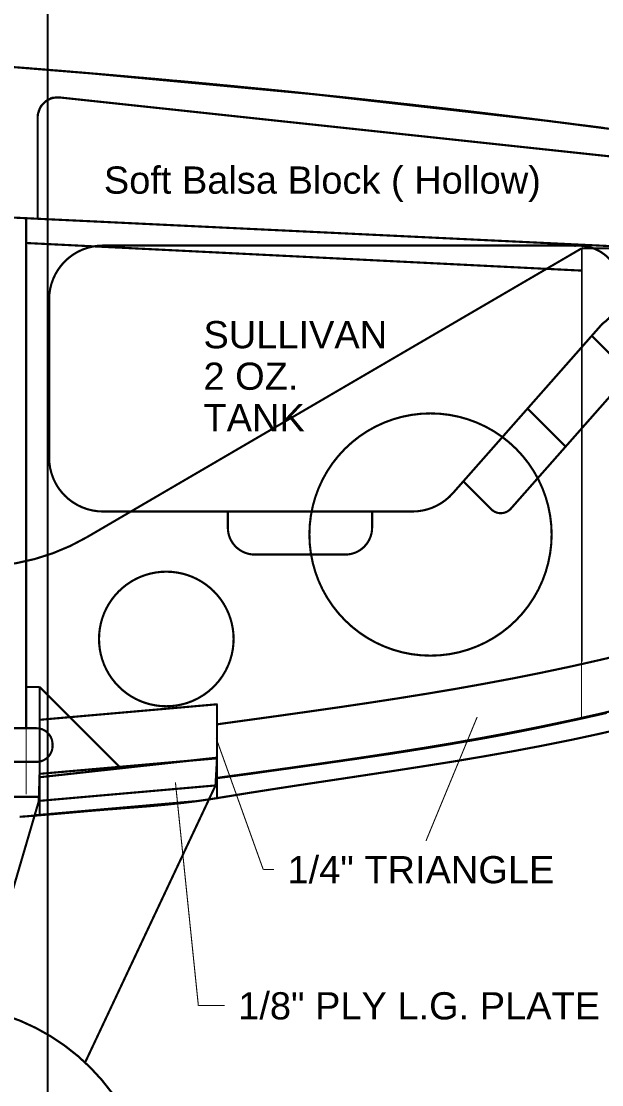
# Model space of a CAD drawing. Extents: x -1080 to 1070, y -166 to 202.
# Drawn here: x -7.8 to 59.5, y -33.3 to 90.2 of the extents above; entities that cross this region are included whole.
import ezdxf

# ---------------------------------------------------------------- set-up
doc = ezdxf.new("R2010")
doc.units = 0
doc.header["$MEASUREMENT"] = 0
doc.linetypes.add('DOT', pattern=[0.25, 0, -0.25])
doc.layers.add('DEFAULT', color=7, linetype='CONTINUOUS')
doc.layers.add('LINE', color=7, linetype='CONTINUOUS')
doc.styles.add('ARIAL', font='ARIAL.TTF')

# ---------------------------------------------------------------- blocks, each defined once
blk = doc.blocks.new('GROUP24')
at = {"layer": 'DEFAULT', "color": 3, "const_width": 0.01}
blk.add_lwpolyline([(5.375, -6.7375), (5.375, 6.7375)], dxfattribs=at)
blk = doc.blocks.new('GROUP33')
at = {"layer": 'DEFAULT', "const_width": 0.01}
for points in [[(-4.9718, 1.1911), (-4.5968, 1.1911)], [(-4.5968, 1.1911), (-2.2995, -0.1498)], [(-4.7131, -0.9658), (-4.6892, -0.9712), (-4.6656, -0.9767), (-4.6421, -0.9818), (-4.6189, -0.9871), (-4.5958, -0.9922), (-4.5727, -0.9973), (-4.5494, -1.0021), (-4.5263, -1.0072), (-4.5029, -1.0122), (-4.4796, -1.0173), (-4.4558, -1.0222), (-4.4319, -1.0273), (-4.4076, -1.0324), (-4.383, -1.0376), (-4.3631, -1.0415), (-4.3436, -1.0455), (-4.3243, -1.0492), (-4.3054, -1.0531), (-4.2864, -1.0567), (-4.2677, -1.0604), (-4.2491, -1.064), (-4.2305, -1.0676), (-4.2116, -1.0709), (-4.193, -1.0745), (-4.1741, -1.0778), (-4.1554, -1.0814), (-4.1362, -1.0847), (-4.1169, -1.0883), (-4.0973, -1.0917), (-4.0776, -1.0953), (-4.0534, -1.0993), (-4.0299, -1.1035), (-4.0066, -1.1074), (-3.9836, -1.1115), (-3.9607, -1.1152), (-3.9381, -1.1191), (-3.9156, -1.1227), (-3.8931, -1.1266), (-3.8705, -1.1302), (-3.848, -1.1338), (-3.8252, -1.1374), (-3.8025, -1.1411), (-3.7793, -1.1447), (-3.756, -1.1483), (-3.7323, -1.1519), (-3.7084, -1.1558), (-3.6673, -1.1618), (-3.6268, -1.1678), (-3.5869, -1.1736), (-3.5475, -1.1795), (-3.5083, -1.185), (-3.4696, -1.1906), (-3.431, -1.196), (-3.3926, -1.2017), (-3.3539, -1.2071), (-3.3153, -1.2125), (-3.2764, -1.2179), (-3.2374, -1.2234), (-3.1979, -1.2288), (-3.158, -1.2344), (-3.1175, -1.2401), (-3.0766, -1.246), (-3.0652, -1.2475), (-3.0541, -1.249), (-3.0431, -1.2505), (-3.0323, -1.252), (-3.0215, -1.2532), (-3.0108, -1.2547), (-3.0002, -1.2561), (-2.9897, -1.2576), (-2.9789, -1.2588), (-2.9684, -1.2603), (-2.9577, -1.2615), (-2.9471, -1.263), (-2.9361, -1.2643), (-2.9252, -1.2658), (-2.9141, -1.2673), (-2.9029, -1.2688)], [(-2.903, -1.1738), (-2.9029, -1.2688)], [(-2.903, -1.1738), (-2.079, -1.2646)], [(-2.9029, -1.2688), (-2.9029, -1.2063)], [(-2.079, -1.3556), (-2.079, -1.2646)], [(-2.079, -1.3556), (-1.919, -1.3556)]]:
    blk.add_lwpolyline(points, dxfattribs=at)
at = {"layer": 'DEFAULT', "linetype": 'DOT', "const_width": 0.005}
for points in [[(-4.5968, -0.986), (-4.5968, 1.1911)], [(-2.017, -1.3437), (-2.017, -0.2832)]]:
    blk.add_lwpolyline(points, dxfattribs=at)
at = {"layer": 'DEFAULT', "linetype": 'DOT', "const_width": 0.01}
for points in [[(-3.3325, -0.1376, 0.0985), (-3.3753, 0.0776, 0.0985), (-3.4972, 0.2601, 0.0985), (-3.6797, 0.382, 0.0985), (-3.895, 0.4248, 0.0985), (-4.1102, 0.382, 0.0985), (-4.2927, 0.2601, 0.0985), (-4.4146, 0.0776, 0.0985), (-4.4575, -0.1376, 0.0985), (-4.4146, -0.3528, 0.0985), (-4.2927, -0.5353, 0.0985), (-4.1102, -0.6572, 0.0985), (-3.8949, -0.7, 0.0985), (-3.6797, -0.6572, 0.0985), (-3.4972, -0.5353, 0.0985), (-3.3753, -0.3528, 0.0985)], [(-2.3555, -0.6226, 0.0985), (-2.3792, -0.503, 0.0985), (-2.447, -0.4016, 0.0985), (-2.5484, -0.3338, 0.0985), (-2.668, -0.3101, 0.0985), (-2.7875, -0.3338, 0.0985), (-2.8889, -0.4016, 0.0985), (-2.9567, -0.503, 0.0985), (-2.9805, -0.6226, 0.0985), (-2.9567, -0.7421, 0.0984), (-2.8889, -0.8435, 0.0984), (-2.7875, -0.9113, 0.0985), (-2.6679, -0.935, 0.0985), (-2.5484, -0.9113, 0.0985), (-2.447, -0.8435, 0.0985), (-2.3792, -0.7421, 0.0985)]]:
    blk.add_lwpolyline(points, format="xyb", close=True, dxfattribs=at)
at = {"layer": 'DEFAULT', "const_width": 0.01}
blk.add_lwpolyline([(-2.2995, -0.1499, 0.066), (-2.0569, -0.2514, 0.066), (-1.7963, -0.2862, 0.066), (-1.5356, -0.2519, 1.6941)], format="xyb", dxfattribs=at)
blk = doc.blocks.new('GROUP02')
at = {"layer": 'DEFAULT', "color": 5, "const_width": 0.01}
for points in [[(-0.3821, 0.7175, 0.0984), (-0.4299, 0.7079, 0.0983), (-0.4704, 0.6809, 0.0983), (-0.4975, 0.6404, 0.0984), (-0.507, 0.5926, 1.3382)], [(0.163, 0.5926, 0.0984), (0.1534, 0.6404, 0.0983), (0.1264, 0.6809, 0.0983), (0.0859, 0.708, 0.0984), (0.0381, 0.7175, 1.3382)], [(-1.0871, 0.5175, 0.0984), (-1.1827, 0.4984, 0.0984), (-1.2638, 0.4443, 0.0985), (-1.318, 0.3632, 0.0984), (-1.337, 0.2676, 1.3365)], [(0.5376, 0.433, 0.0707), (0.484, 0.4786, 0.0707), (0.4199, 0.5076, 0.0707), (0.3503, 0.5175, 1.6514)], [(0.8073, 0.5043, 0.0817), (0.7915, 0.5171, 0.0817), (0.7725, 0.5242, 0.0818), (0.7522, 0.5248, 0.0818), (0.7328, 0.5189, 0.0819), (0.7163, 0.507, 1.2747)], [(1.3187, -0.1634, 0.0945), (1.3318, -0.144, 0.0945), (1.337, -0.1211, 0.0946), (1.3333, -0.098, 0.0946), (1.3214, -0.0778, 1.3414)], [(1.1021, -0.7161, 0.0945), (1.1761, -0.7092, 0.0945), (1.2425, -0.6755, 0.0945), (1.2918, -0.6198, 0.0945), (1.3171, -0.5498, 0.0946), (1.3148, -0.4754, 0.0946), (1.2853, -0.4071, 0.0946), (1.2327, -0.3545, 1.2103)], [(-1.337, -0.4676, 0.0984), (-1.3179, -0.5632, 0.0984), (-1.2637, -0.6442, 0.0984), (-1.1827, -0.6983, 0.0984), (-1.087, -0.7174, 1.3354)]]:
    blk.add_lwpolyline(points, format="xyb", dxfattribs=at)
for points in [[(-0.3821, 0.7175), (0.0381, 0.7175)], [(-0.507, 0.5175), (-0.507, 0.5926)], [(0.163, 0.5175), (0.163, 0.5926)], [(-1.0871, 0.5175), (0.3503, 0.5175)], [(0.5867, 0.3773), (0.7163, 0.5071)], [(0.8073, 0.5043), (1.3214, -0.0779)], [(0.5376, 0.433), (1.2328, -0.3546)], [(-1.337, -0.4676), (-1.337, 0.2676)], [(0.8852, 0.0392), (1.0619, 0.216)], [(1.1835, -0.2987), (1.3187, -0.1634)], [(-1.0871, -0.7175), (1.121, -0.7176)]]:
    blk.add_lwpolyline(points, dxfattribs=at)
blk = doc.blocks.new('GROUP26')
at = {"layer": 'DEFAULT'}
for points, const_width in [([(8.7542, 1.3542), (8.7515, 1.3545), (8.7488, 1.3548), (8.7461, 1.3551), (8.7435, 1.3557), (8.7402, 1.356), (8.7372, 1.3563), (8.7341, 1.3566), (8.7311, 1.3572), (8.7281, 1.3575), (8.7251, 1.3578), (8.7221, 1.3581), (8.7193, 1.3587), (8.7163, 1.359), (8.7133, 1.3593), (8.7103, 1.3596), (8.7075, 1.3602), (8.7044, 1.3605), (8.7014, 1.361), (8.6983, 1.3613), (8.6953, 1.3619), (8.6917, 1.3622), (8.6882, 1.3625), (8.6847, 1.3628), (8.6814, 1.3634), (8.678, 1.3637), (8.6747, 1.3643), (8.6714, 1.3646), (8.6681, 1.3652), (8.6647, 1.3655), (8.6614, 1.3659), (8.6581, 1.3662), (8.6548, 1.3668), (8.6512, 1.3671), (8.6479, 1.3677), (8.6444, 1.368), (8.6411, 1.3686), (8.6375, 1.3689), (8.6342, 1.3692), (8.6309, 1.3695), (8.6276, 1.3701), (8.6243, 1.3704), (8.621, 1.371), (8.6177, 1.3713), (8.6147, 1.3719), (8.6114, 1.3722), (8.6081, 1.3726), (8.6048, 1.3729), (8.6018, 1.3735), (8.5985, 1.3738), (8.5952, 1.3744), (8.5919, 1.3747), (8.5886, 1.3753), (8.5855, 1.3756), (8.5825, 1.3759), (8.5795, 1.3762), (8.5766, 1.3767), (8.5736, 1.377), (8.5709, 1.3773), (8.5679, 1.3776), (8.5652, 1.3782), (8.5622, 1.3785), (8.5594, 1.3788), (8.5564, 1.3791), (8.5537, 1.3797), (8.5507, 1.38), (8.5477, 1.3803), (8.5447, 1.3806), (8.5419, 1.3812), (8.5389, 1.3815), (8.536, 1.3818), (8.533, 1.3821), (8.5303, 1.3824), (8.5273, 1.3827), (8.5246, 1.383), (8.5219, 1.3833), (8.5192, 1.3839), (8.5162, 1.3842), (8.5135, 1.3845), (8.5108, 1.3848), (8.5081, 1.3853), (8.5051, 1.3856), (8.5024, 1.3859), (8.4995, 1.3862), (8.4968, 1.3868), (8.4935, 1.3871), (8.4904, 1.3874), (8.4873, 1.3877), (8.4843, 1.3883), (8.4813, 1.3886), (8.4783, 1.3889), (8.4753, 1.3892), (8.4723, 1.3898), (8.4693, 1.3901), (8.4663, 1.3904), (8.4633, 1.3907), (8.4603, 1.3913), (8.4571, 1.3916), (8.4541, 1.392), (8.451, 1.3923), (8.448, 1.3929), (8.4449, 1.3932), (8.4419, 1.3935), (8.4389, 1.3938), (8.4359, 1.3943), (8.4329, 1.3946), (8.4301, 1.3949), (8.4271, 1.3952), (8.4244, 1.3958), (8.4214, 1.3961), (8.4186, 1.3964), (8.4156, 1.3967), (8.4129, 1.3973), (8.4099, 1.3976), (8.4069, 1.3979), (8.4039, 1.3982), (8.401, 1.3988), (8.3978, 1.3991), (8.3948, 1.3994), (8.3918, 1.3997), (8.3888, 1.4001), (8.3858, 1.4004), (8.383, 1.4007), (8.38, 1.401), (8.3773, 1.4016), (8.3743, 1.4019), (8.3713, 1.4022), (8.3683, 1.4025), (8.3656, 1.403), (8.3626, 1.4033), (8.3596, 1.4036), (8.3566, 1.4039), (8.3537, 1.4045), (8.3506, 1.4048), (8.3476, 1.4051), (8.3446, 1.4054), (8.3418, 1.4057), (8.3388, 1.406), (8.3361, 1.4063), (8.3333, 1.4066), (8.3306, 1.4072), (8.3276, 1.4075), (8.3249, 1.4078), (8.3219, 1.4081), (8.3192, 1.4087), (8.3162, 1.409), (8.3134, 1.4093), (8.3104, 1.4096), (8.3076, 1.4102), (8.3044, 1.4105), (8.3014, 1.4108), (8.2984, 1.4111), (8.2954, 1.4114), (8.2924, 1.4117), (8.2895, 1.412), (8.2865, 1.4123), (8.2838, 1.4129), (8.2808, 1.4132), (8.2778, 1.4135), (8.2748, 1.4138), (8.2721, 1.4142), (8.2691, 1.4145), (8.2661, 1.4148), (8.2631, 1.4151), (8.2601, 1.4157), (8.2567, 1.416), (8.2534, 1.4163), (8.2501, 1.4166), (8.247, 1.4172), (8.2437, 1.4175), (8.2407, 1.4178), (8.2376, 1.4181), (8.2346, 1.4187), (8.2313, 1.419), (8.2283, 1.4193), (8.2251, 1.4196), (8.2221, 1.4202), (8.2188, 1.4205), (8.2157, 1.421), (8.2124, 1.4213), (8.2093, 1.4219), (8.2063, 1.4222), (8.2033, 1.4225), (8.2003, 1.4228), (8.1976, 1.4231), (8.1946, 1.4234), (8.1919, 1.4237), (8.1892, 1.424), (8.1865, 1.4246), (8.1835, 1.4249), (8.1808, 1.4252), (8.178, 1.4255), (8.1753, 1.4258), (8.1723, 1.4261), (8.1695, 1.4264), (8.1665, 1.4267), (8.1638, 1.4273), (8.1605, 1.4276), (8.1574, 1.4279), (8.1542, 1.4282), (8.1512, 1.4286), (8.1482, 1.4289), (8.1452, 1.4292), (8.1422, 1.4295), (8.1392, 1.4301), (8.1361, 1.4304), (8.1331, 1.4307), (8.1301, 1.431), (8.1271, 1.4316), (8.1238, 1.4319), (8.1208, 1.4322), (8.1176, 1.4325), (8.1146, 1.4331), (8.1118, 1.4334), (8.1091, 1.4337), (8.1064, 1.434), (8.1038, 1.4343), (8.1011, 1.4346), (8.0986, 1.4349), (8.0959, 1.4352), (8.0935, 1.4355), (8.0908, 1.4358), (8.0883, 1.4361), (8.0856, 1.4364), (8.0832, 1.4367), (8.0805, 1.437), (8.0778, 1.4373), (8.0751, 1.4376), (8.0726, 1.438), (8.0695, 1.4383), (8.0665, 1.4386), (8.0635, 1.4389), (8.0606, 1.4392), (8.0576, 1.4395), (8.0548, 1.4398), (8.0518, 1.4401), (8.0491, 1.4407), (8.0461, 1.441), (8.0433, 1.4413), (8.0403, 1.4416), (8.0376, 1.442), (8.0346, 1.4423), (8.0316, 1.4426), (8.0286, 1.4429), (8.0258, 1.4435), (8.0227, 1.4438), (8.0197, 1.4441), (8.0167, 1.4444), (8.0139, 1.4447), (8.0109, 1.445), (8.0082, 1.4453), (8.0052, 1.4456), (8.0025, 1.4461), (7.9995, 1.4464), (7.9967, 1.4467), (7.9937, 1.447), (7.991, 1.4473), (7.988, 1.4476), (7.9851, 1.4479), (7.9821, 1.4482), (7.9793, 1.4488), (7.9763, 1.4491), (7.9734, 1.4494), (7.9704, 1.4497), (7.9677, 1.45), (7.9647, 1.4503), (7.962, 1.4506), (7.9593, 1.4509), (7.9566, 1.4513), (7.9536, 1.4516), (7.9509, 1.4519), (7.9481, 1.4522), (7.9454, 1.4525), (7.9424, 1.4528), (7.9396, 1.4531), (7.9366, 1.4534), (7.9339, 1.454), (7.9303, 1.4543), (7.927, 1.4546), (7.9237, 1.4549), (7.9204, 1.4553), (7.9171, 1.4556), (7.9139, 1.4559), (7.9106, 1.4562), (7.9076, 1.4568), (7.9043, 1.4571), (7.901, 1.4574), (7.8977, 1.4577), (7.8947, 1.4583), (7.8914, 1.4586), (7.8881, 1.4589), (7.8848, 1.4592), (7.8815, 1.4598), (7.8785, 1.4601), (7.8757, 1.4604), (7.8729, 1.4607), (7.8702, 1.461), (7.8675, 1.4613), (7.8648, 1.4616), (7.8621, 1.4619), (7.8594, 1.4622), (7.8567, 1.4625), (7.854, 1.4628), (7.8513, 1.4631), (7.8486, 1.4634), (7.8457, 1.4637), (7.843, 1.464), (7.8402, 1.4643), (7.8375, 1.4647), (7.8341, 1.465), (7.8308, 1.4653), (7.8275, 1.4656), (7.8244, 1.4659), (7.8211, 1.4662), (7.8181, 1.4665), (7.815, 1.4668), (7.812, 1.4674), (7.8087, 1.4677), (7.8057, 1.468), (7.8025, 1.4683), (7.7995, 1.4689), (7.7962, 1.4692), (7.793, 1.4695), (7.7897, 1.4698), (7.7866, 1.4704), (7.7837, 1.4706), (7.781, 1.4709), (7.7783, 1.4712), (7.7756, 1.4715), (7.7729, 1.4718), (7.7702, 1.4721), (7.7675, 1.4724), (7.7651, 1.4727), (7.7624, 1.473), (7.7597, 1.4733), (7.757, 1.4736), (7.7546, 1.4739), (7.7519, 1.4742), (7.7492, 1.4745), (7.7465, 1.4748), (7.7439, 1.4751), (7.7407, 1.4754), (7.7377, 1.4757), (7.7347, 1.476), (7.7317, 1.4763), (7.7287, 1.4766), (7.7258, 1.4769), (7.7228, 1.4772), (7.7201, 1.4776), (7.7171, 1.4779), (7.7141, 1.4782), (7.7111, 1.4785), (7.7084, 1.4788), (7.7054, 1.4791), (7.7024, 1.4794), (7.6994, 1.4797), (7.6964, 1.4803), (7.6934, 1.4806), (7.6904, 1.4809), (7.6874, 1.4812), (7.6846, 1.4815), (7.6816, 1.4818), (7.6789, 1.4821), (7.6761, 1.4824), (7.6734, 1.4827), (7.6704, 1.483), (7.6677, 1.4833), (7.6649, 1.4836), (7.6622, 1.4839), (7.6592, 1.4842), (7.6564, 1.4845), (7.6534, 1.4848), (7.6506, 1.4853), (7.6475, 1.4856), (7.6445, 1.4859), (7.6415, 1.4862), (7.6387, 1.4865), (7.6357, 1.4868), (7.633, 1.4871), (7.6302, 1.4874), (7.6275, 1.4877), (7.6245, 1.488), (7.6218, 1.4883), (7.6188, 1.4886), (7.6161, 1.4889), (7.6131, 1.4892), (7.6103, 1.4895), (7.6073, 1.4898), (7.6045, 1.4902), (7.6015, 1.4905), (7.5985, 1.4908), (7.5955, 1.4911), (7.5927, 1.4914), (7.5897, 1.4917), (7.587, 1.492), (7.5842, 1.4923), (7.5815, 1.4926), (7.5785, 1.4929), (7.5758, 1.4932), (7.573, 1.4935), (7.5703, 1.4938), (7.5673, 1.4941), (7.5645, 1.4944), (7.5615, 1.4947), (7.5587, 1.4952), (7.5557, 1.4954), (7.5527, 1.4957), (7.5497, 1.496), (7.5469, 1.4963), (7.5439, 1.4966), (7.5412, 1.4969), (7.5384, 1.4972), (7.5357, 1.4975), (7.5327, 1.4978), (7.53, 1.4981), (7.527, 1.4984), (7.5243, 1.4987), (7.5213, 1.499), (7.5185, 1.4993), (7.5155, 1.4996), (7.5127, 1.4999), (7.5094, 1.5002), (7.5063, 1.5005), (7.5032, 1.5008), (7.5002, 1.5011), (7.4972, 1.5014), (7.4942, 1.5017), (7.4912, 1.502), (7.4883, 1.5023), (7.4853, 1.5026), (7.4823, 1.5029), (7.4793, 1.5032), (7.4763, 1.5035), (7.4731, 1.5038), (7.4701, 1.5041), (7.467, 1.5044), (7.464, 1.505), (7.4606, 1.5053), (7.4573, 1.5056), (7.454, 1.5059), (7.4509, 1.5062), (7.4476, 1.5065), (7.4446, 1.5068), (7.4415, 1.5071), (7.4385, 1.5076), (7.4352, 1.5079), (7.4322, 1.5082), (7.429, 1.5085), (7.426, 1.5088), (7.4227, 1.5091), (7.4196, 1.5094), (7.4163, 1.5097), (7.4132, 1.5103), (7.4103, 1.5103), (7.4076, 1.5106), (7.4049, 1.5109), (7.4022, 1.5112), (7.3995, 1.5115), (7.3968, 1.5118), (7.3941, 1.5121), (7.3917, 1.5124), (7.389, 1.5127), (7.3863, 1.513), (7.3836, 1.5133), (7.3812, 1.5136), (7.3785, 1.5139), (7.3758, 1.5142), (7.3731, 1.5145), (7.3704, 1.5148), (7.3672, 1.5151), (7.3642, 1.5154), (7.3612, 1.5157), (7.3582, 1.516), (7.3552, 1.5163), (7.3522, 1.5166), (7.3492, 1.5169), (7.3465, 1.5172), (7.3435, 1.5175), (7.3405, 1.5178), (7.3375, 1.5181), (7.3347, 1.5184), (7.3317, 1.5187), (7.3287, 1.519), (7.3257, 1.5193), (7.3227, 1.5197), (7.3197, 1.5199), (7.3167, 1.5202), (7.3137, 1.5205), (7.3109, 1.5208), (7.3079, 1.5211), (7.3052, 1.5214), (7.3024, 1.5217), (7.2997, 1.522), (7.2967, 1.5223), (7.294, 1.5226), (7.291, 1.5229), (7.2883, 1.5232), (7.2853, 1.5235), (7.2825, 1.5238), (7.2795, 1.5241), (7.2767, 1.5244), (7.2736, 1.5246), (7.2706, 1.5249), (7.2676, 1.5252), (7.2648, 1.5255), (7.2618, 1.5258), (7.2591, 1.5261), (7.2561, 1.5264), (7.2534, 1.5267), (7.2504, 1.527), (7.2477, 1.5273), (7.2447, 1.5276), (7.242, 1.5279), (7.239, 1.5282), (7.2361, 1.5285), (7.2331, 1.5288), (7.2303, 1.5291), (7.2272, 1.5292), (7.2242, 1.5295), (7.2212, 1.5298), (7.2184, 1.5301), (7.2154, 1.5304), (7.2127, 1.5307), (7.2098, 1.531), (7.2071, 1.5313), (7.2041, 1.5316), (7.2014, 1.5319), (7.1984, 1.5322), (7.1957, 1.5325), (7.1927, 1.5328), (7.1899, 1.5331), (7.1869, 1.5334), (7.1841, 1.5337), (7.181, 1.5337), (7.178, 1.534), (7.175, 1.5343), (7.1721, 1.5346), (7.1691, 1.5349), (7.1663, 1.5352), (7.1633, 1.5355), (7.1606, 1.5358), (7.1576, 1.536), (7.1548, 1.5363), (7.1518, 1.5366), (7.1491, 1.5369), (7.1461, 1.5372), (7.1431, 1.5375), (7.1401, 1.5378), (7.1373, 1.5381), (7.1337, 1.5384), (7.1302, 1.5387), (7.1267, 1.539), (7.1234, 1.5393), (7.12, 1.5396), (7.1167, 1.5399), (7.1134, 1.5402), (7.1101, 1.5407), (7.1067, 1.541), (7.1034, 1.5413), (7.1001, 1.5416), (7.0968, 1.5419), (7.0932, 1.5422), (7.0899, 1.5425), (7.0864, 1.5428), (7.0831, 1.5434), (7.0801, 1.5434), (7.0772, 1.5437), (7.0742, 1.544), (7.0715, 1.5443), (7.0685, 1.5446), (7.0658, 1.5449), (7.0631, 1.5452), (7.0604, 1.5455), (7.0574, 1.5458), (7.0547, 1.5461), (7.052, 1.5464), (7.0493, 1.5467), (7.0463, 1.547), (7.0436, 1.5473), (7.0406, 1.5476), (7.0379, 1.5479), (7.035, 1.5479), (7.0323, 1.5482), (7.0296, 1.5485), (7.0269, 1.5488), (7.0242, 1.549), (7.0215, 1.5493), (7.0188, 1.5496), (7.0164, 1.5499), (7.0137, 1.5499), (7.011, 1.5502), (7.0083, 1.5505), (7.0058, 1.5508), (7.003, 1.5511), (7.0003, 1.5514), (6.9976, 1.5517), (6.9949, 1.552), (6.9916, 1.552), (6.9886, 1.5523), (6.9856, 1.5526), (6.9826, 1.5529), (6.9796, 1.5532), (6.9766, 1.5535), (6.9736, 1.5538), (6.9709, 1.5541), (6.9679, 1.5544), (6.9649, 1.5547), (6.9619, 1.555), (6.9591, 1.5553), (6.9561, 1.5556), (6.9531, 1.5559), (6.9501, 1.5562), (6.9471, 1.5565), (6.944, 1.5565), (6.941, 1.5568), (6.938, 1.5571), (6.9352, 1.5574), (6.9322, 1.5577), (6.9295, 1.558), (6.9265, 1.5583), (6.9238, 1.5586), (6.9208, 1.5588), (6.9181, 1.5591), (6.9151, 1.5594), (6.9124, 1.5597), (6.9094, 1.56), (6.9066, 1.5603), (6.9036, 1.5606), (6.9008, 1.5609), (6.8977, 1.5609), (6.8947, 1.5612), (6.8917, 1.5615), (6.8888, 1.5618), (6.8858, 1.5621), (6.8831, 1.5624), (6.8801, 1.5627), (6.8774, 1.563), (6.8744, 1.5632), (6.8716, 1.5635), (6.8686, 1.5638), (6.8659, 1.5641), (6.8629, 1.5644), (6.8599, 1.5647), (6.8569, 1.565), (6.8541, 1.5653), (6.8514, 1.5653), (6.8487, 1.5656), (6.846, 1.5659), (6.8436, 1.5662), (6.8409, 1.5662), (6.8385, 1.5665), (6.8361, 1.5668), (6.8337, 1.5671), (6.831, 1.5671), (6.8286, 1.5674), (6.8261, 1.5677), (6.8237, 1.568), (6.821, 1.5682), (6.8185, 1.5685), (6.8158, 1.5688), (6.8134, 1.5691), (6.8098, 1.5692), (6.8064, 1.5695), (6.803, 1.5698), (6.7997, 1.5701), (6.7964, 1.5704), (6.7931, 1.5707), (6.7898, 1.571), (6.7867, 1.5713), (6.7834, 1.5715), (6.7801, 1.5718), (6.7768, 1.5721), (6.7737, 1.5724), (6.7703, 1.5727), (6.767, 1.573), (6.7636, 1.5733), (6.7603, 1.5736), (6.757, 1.5736), (6.7539, 1.5739), (6.7508, 1.5742), (6.7478, 1.5745), (6.7448, 1.5748), (6.7418, 1.5751), (6.7388, 1.5754), (6.736, 1.5757), (6.733, 1.576), (6.73, 1.5763), (6.727, 1.5766), (6.724, 1.5769), (6.7209, 1.5772), (6.7179, 1.5775), (6.7148, 1.5778), (6.7118, 1.5781), (6.7088, 1.5781), (6.7058, 1.5784), (6.7028, 1.5787), (6.7001, 1.579), (6.6971, 1.5792), (6.6944, 1.5795), (6.6917, 1.5798), (6.689, 1.5801), (6.686, 1.5801), (6.6833, 1.5804), (6.6805, 1.5807), (6.6778, 1.581), (6.6748, 1.5813), (6.672, 1.5816), (6.669, 1.5819), (6.6663, 1.5822), (6.663, 1.5822), (6.6598, 1.5825), (6.6565, 1.5828), (6.6535, 1.5831), (6.6502, 1.5834), (6.6472, 1.5837), (6.6442, 1.584), (6.6412, 1.5843), (6.6379, 1.5844), (6.6349, 1.5847), (6.6319, 1.585), (6.6289, 1.5853), (6.6256, 1.5856), (6.6226, 1.5859), (6.6193, 1.5862), (6.6163, 1.5865), (6.613, 1.5865), (6.6099, 1.5868), (6.6068, 1.5871), (6.6038, 1.5874), (6.6008, 1.5877), (6.5978, 1.588), (6.5948, 1.5883), (6.592, 1.5886), (6.589, 1.5887), (6.586, 1.589), (6.583, 1.5893), (6.5801, 1.5896), (6.577, 1.5899), (6.574, 1.5902), (6.5709, 1.5905), (6.5679, 1.5908), (6.5648, 1.5908), (6.5618, 1.5911), (6.5588, 1.5914), (6.5558, 1.5917), (6.5528, 1.592), (6.55, 1.5923), (6.547, 1.5926), (6.5443, 1.5929), (6.5413, 1.5929), (6.5385, 1.5932), (6.5355, 1.5935), (6.5328, 1.5938), (6.5298, 1.5941), (6.5268, 1.5944), (6.5238, 1.5947), (6.5209, 1.595), (6.5177, 1.595), (6.5147, 1.5953), (6.5117, 1.5956), (6.5087, 1.5959), (6.5057, 1.5961), (6.5028, 1.5964), (6.4998, 1.5967), (6.4971, 1.597), (6.4941, 1.597), (6.4911, 1.5973), (6.4881, 1.5976), (6.4854, 1.5979), (6.4824, 1.5982), (6.4794, 1.5985), (6.4764, 1.5988), (6.4735, 1.5991), (6.4704, 1.5991), (6.4674, 1.5994), (6.4644, 1.5997), (6.4615, 1.6), (6.4585, 1.6002), (6.4557, 1.6005), (6.4527, 1.6008), (6.45, 1.6011), (6.447, 1.6011), (6.4442, 1.6014), (6.4412, 1.6017), (6.4385, 1.602), (6.4355, 1.6023), (6.4325, 1.6026), (6.4295, 1.6029), (6.4266, 1.6032), (6.4233, 1.6032), (6.4203, 1.6035), (6.4172, 1.6038), (6.4142, 1.6041), (6.4112, 1.6042), (6.4082, 1.6045), (6.4052, 1.6048), (6.4024, 1.6051), (6.3994, 1.6051), (6.3964, 1.6054), (6.3934, 1.6057), (6.3905, 1.606), (6.3874, 1.6062), (6.3844, 1.6065), (6.3813, 1.6068), (6.3783, 1.6071), (6.3747, 1.6073), (6.3711, 1.6076), (6.3675, 1.6079), (6.3642, 1.6082), (6.3608, 1.6085), (6.3575, 1.6088), (6.3542, 1.6091), (6.3509, 1.6094), (6.3474, 1.6097), (6.3441, 1.61), (6.3408, 1.6103), (6.3375, 1.6106), (6.3339, 1.6109), (6.3306, 1.6112), (6.327, 1.6115), (6.3237, 1.6118), (6.3206, 1.6118), (6.3176, 1.6121), (6.3146, 1.6124), (6.3116, 1.6127), (6.3086, 1.6127), (6.3058, 1.613), (6.3028, 1.6133), (6.3001, 1.6136), (6.2971, 1.6136), (6.2942, 1.6139), (6.2912, 1.6142), (6.2885, 1.6145), (6.2855, 1.6148), (6.2825, 1.6151), (6.2795, 1.6154), (6.2766, 1.6157), (6.2736, 1.6157), (6.2707, 1.616), (6.2677, 1.6163), (6.265, 1.6166), (6.262, 1.6166), (6.2593, 1.6169), (6.2566, 1.6172), (6.2539, 1.6175), (6.2509, 1.6175), (6.2482, 1.6178), (6.2455, 1.6181), (6.2428, 1.6184), (6.2398, 1.6186), (6.2371, 1.6189), (6.2341, 1.6192), (6.2314, 1.6195), (6.2281, 1.6195), (6.2249, 1.6198), (6.2216, 1.6201), (6.2186, 1.6204), (6.2155, 1.6205), (6.2125, 1.6208), (6.2095, 1.6211), (6.2065, 1.6214), (6.2032, 1.6214), (6.2002, 1.6217), (6.1972, 1.622), (6.1942, 1.6223), (6.1909, 1.6225), (6.1879, 1.6228), (6.1846, 1.6231), (6.1816, 1.6234), (6.1783, 1.6234), (6.1752, 1.6237), (6.172, 1.624), (6.169, 1.6243), (6.166, 1.6245), (6.163, 1.6248), (6.16, 1.6251), (6.157, 1.6254), (6.1539, 1.6254), (6.1509, 1.6257), (6.1479, 1.626), (6.1449, 1.6263), (6.1417, 1.6266), (6.1387, 1.6269), (6.1356, 1.6272), (6.1326, 1.6275), (6.1293, 1.6275), (6.1262, 1.6278), (6.1231, 1.6281), (6.1201, 1.6284), (6.1171, 1.6284), (6.1141, 1.6287), (6.1111, 1.629), (6.1083, 1.6293), (6.1053, 1.6293), (6.1023, 1.6296), (6.0993, 1.6299), (6.0963, 1.6302), (6.0931, 1.6305), (6.0901, 1.6308), (6.087, 1.6311), (6.084, 1.6314), (6.0807, 1.6314), (6.0776, 1.6317), (6.0744, 1.632), (6.0714, 1.6323), (6.0684, 1.6324), (6.0654, 1.6327), (6.0624, 1.633), (6.0594, 1.6333), (6.0563, 1.6333), (6.0533, 1.6336), (6.0503, 1.6339), (6.0473, 1.6342), (6.044, 1.6344)], 0.01), ([(5.8956, 1.6461), (6.3783, 1.6071)], 0.01), ([(6.3783, 1.6071), (7.4132, 1.5103)], 0.01), ([(6.1676, 1.4802), (6.141, 1.4534)], 0.01), ([(6.1942, 1.4943), (6.1676, 1.4802)], 0.01), ([(6.2312, 1.4953), (6.1942, 1.4943)], 0.01), ([(6.2312, 1.4953), (8.9783, 1.2013)], 0.01), ([(8.9783, 1.2013), (6.2312, 1.4953)], 0.01), ([(7.4132, 1.5103), (8.4968, 1.3868)], 0.01), ([(6.141, 1.4534), (6.127, 1.4138)], 0.01), ([(6.127, 1.4138), (6.1275, 1.4021)], 0.01), ([(6.1275, 0.9323), (6.1275, 1.4021)], 0.01), ([(6.1275, 1.4021), (6.1275, 0.9323)], 0.01), ([(8.4968, 1.3868), (9.0339, 1.3174)], 0.01), ([(6.1275, 0.9323), (5.9399, 0.9413)], 0.01), ([(6.074, -1.4333), (6.0741, 0.9349)], 0.01), ([(8.8768, -1.0835), (8.7396, -1.1161), (8.6037, -1.1467), (8.4685, -1.1752), (8.3341, -1.202), (8.1999, -1.2271), (8.0658, -1.2511), (7.9313, -1.2736), (7.7964, -1.2953), (7.6606, -1.3161), (7.5239, -1.3364), (7.3857, -1.3561), (7.246, -1.3758), (7.1043, -1.3953), (6.9605, -1.4152)], 0.01), ([(8.8769, -1.3335), (8.7397, -1.3661), (8.6038, -1.3966), (8.4686, -1.425), (8.3341, -1.4517), (8.1999, -1.4768), (8.0658, -1.5006), (7.9313, -1.5231), (7.7963, -1.5446), (7.6605, -1.5653), (7.5238, -1.5855), (7.3856, -1.6052), (7.2459, -1.6248), (7.1042, -1.6443), (6.9604, -1.6641)], 0.01), ([(8.8768, -1.4267), (8.7395, -1.4585), (8.6035, -1.4879), (8.4681, -1.515), (8.3334, -1.5403), (8.1989, -1.5641), (8.0647, -1.5868), (7.93, -1.6082), (7.795, -1.6292), (7.6592, -1.6497), (7.5225, -1.6704), (7.3844, -1.6911), (7.2449, -1.7124), (7.1036, -1.7345), (6.9604, -1.7579), (6.9192, -1.7642), (6.8787, -1.7702), (6.8386, -1.7754), (6.7991, -1.7802), (6.7597, -1.7844), (6.7207, -1.7884), (6.6817, -1.7921), (6.6429, -1.7956), (6.6039, -1.7987), (6.5649, -1.8018), (6.5257, -1.8048), (6.4863, -1.8079), (6.4464, -1.8109), (6.4062, -1.8142), (6.3654, -1.8175), (6.3241, -1.8213), (6.2914, -1.824), (6.2595, -1.8269), (6.2278, -1.8296), (6.1967, -1.8324), (6.1657, -1.8348), (6.1351, -1.8374), (6.1045, -1.8398), (6.0741, -1.8424), (6.0435, -1.8446)], 0.01), ([(6.074, -1.2417), (6.1365, -1.2417)], 0.01), ([(6.1365, -1.3942), (6.1365, -1.2417)], 0.01), ([(6.1364, -1.3942), (6.9632, -1.3219)], 0.01), ([(6.9604, -1.4152), (6.9604, -1.3222)], 0.01), ([(7.9308, -1.9566), (8.1686, -1.3811)], 0.005), ([(5.8883, -1.4332), (6.1216, -1.4333)], 0.01), ([(6.1365, -1.8374), (6.1365, -1.3942)], 0.01), ([(6.9605, -1.6016), (6.9605, -1.4152)], 0.01), ([(6.9569, -1.4811), (7.1749, -2.0888)], 0.005), ([(6.1964, -1.5082), (6.1965, -1.5146)], 0.01), ([(6.1364, -1.6451), (6.9604, -1.573)], 0.01), ([(6.1364, -1.6451), (6.9604, -1.573)], 0.01), ([(6.9604, -1.573), (6.9534, -1.699)], 0.01), ([(5.8857, -1.5895), (6.1216, -1.5896)], 0.01), ([(6.9604, -1.6641), (6.9604, -1.6016)], 0.01), ([(6.1327, -1.7708), (6.1364, -1.6451)], 0.01), ([(6.9604, -1.7579), (6.9604, -1.6641)], 0.01), ([(6.1327, -1.7708), (6.9534, -1.699)], 0.01), ([(6.9534, -1.699), (6.1327, -1.7708)], 0.01), ([(6.7672, -1.6848), (6.8737, -2.7209)], 0.005), ([(7.1749, -2.0888), (7.2253, -2.0888)], 0.005), ([(6.8737, -2.7209), (6.9963, -2.7209)], 0.005)]:
    blk.add_lwpolyline(points, dxfattribs=dict(at, const_width=const_width))
at = {"layer": 'DEFAULT', "const_width": 0.01}
for points in [[(6.2312, 1.4953, 0.084), (6.1999, 1.4933, 0.084), (6.1711, 1.4812, 0.084), (6.1478, 1.4603, 0.0841), (6.1327, 1.4329, 0.0841), (6.1275, 1.402, 1.2681)], [(6.1964, -1.5082, 0.0982), (6.1907, -1.4795, 0.0983), (6.1744, -1.4552, 0.0985), (6.1502, -1.439, 0.0985), (6.1215, -1.4333, 1.3343)], [(6.1216, -1.5896, 0.0982), (6.1503, -1.5839, 0.0983), (6.1746, -1.5677, 0.0982), (6.191, -1.5434, 0.0983), (6.1967, -1.5147, 1.3389)]]:
    blk.add_lwpolyline(points, format="xyb", dxfattribs=at)
at = {"layer": 'DEFAULT', "linetype": 'DOT'}
for points, const_width in [([(6.074, 0.8197), (8.6557, 0.6914)], 0.01), ([(8.6557, -1.1237), (8.6559, 0.8164)], 0.005), ([(6.1365, -1.2417), (6.5073, -1.6126)], 0.01), ([(6.1141, -1.8351), (6.9226, -1.7644)], 0.005)]:
    blk.add_lwpolyline(points, dxfattribs=dict(at, const_width=const_width))
at = {"layer": 'DEFAULT', "color": 1}
blk.add_point((6.9604, -1.7579), dxfattribs=at)
at = {"layer": 'LINE', "const_width": 0.01}
for points in [[(3.2492, 1.0697), (11.1413, 0.6929)], [(6.3476, -2.9856), (6.9534, -1.699)], [(5.851, -2.7334), (6.1327, -1.7718)]]:
    blk.add_lwpolyline(points, dxfattribs=at)
blk.add_lwpolyline([(6.6648, -3.7159, 0.0985), (6.5886, -3.3332, 0.0985), (6.3719, -3.0087, 0.0985), (6.0474, -2.792, 0.0985), (5.6647, -2.7159, 0.0985), (5.2821, -2.792, 0.0985), (4.9576, -3.0087, 0.0985), (4.7409, -3.3332, 0.0985), (4.6648, -3.7159, 0.0985), (4.7409, -4.0985, 0.0985), (4.9576, -4.423, 0.0985), (5.2821, -4.6397, 0.0985), (5.6648, -4.7158, 0.0985), (6.0474, -4.6397, 0.0985), (6.3719, -4.423, 0.0985), (6.5886, -4.0985, 0.0985)], format="xyb", close=True, dxfattribs=at)
at = {"layer": 'DEFAULT', "xscale": -1}
for name, p, rotation in [('GROUP33', (4.0569, -0.3963), 359.9998), ('GROUP02', (7.5177, 0.0905), 179.9998)]:
    blk.add_blockref(name, p, dxfattribs=dict(at, rotation=rotation))
at = {"layer": 'DEFAULT', "style": 'ARIAL'}
blk.add_text('Soft Balsa Block ( Hollow)', height=0.1263, rotation=360, dxfattribs=at).set_placement((6.4349, 1.0487))
at = {"layer": 'DEFAULT', "color": 5, "style": 'ARIAL'}
for s, p in [('SULLIVAN', (6.8974, 0.3309)), ('2 OZ.', (6.8974, 0.1381)), ('TANK', (6.8974, -0.0547))]:
    blk.add_text(s, height=0.1263, dxfattribs=at).set_placement(p)
at = {"layer": 'DEFAULT', "style": 'ARIAL'}
for s, p in [('1/4" TRIANGLE', (7.2878, -2.1532)), ('1/8" PLY L.G. PLATE', (7.0588, -2.7853))]:
    blk.add_text(s, height=0.1263, dxfattribs=at).set_placement(p)

msp = doc.modelspace()

# ---------------------------------------------------------------- block references
at = {"layer": 'DEFAULT', "xscale": 25, "yscale": 25, "zscale": 25}
for name, p in [('GROUP24', (-139.15, 2.52)), ('GROUP26', (-159.13, 43.94))]:
    msp.add_blockref(name, p, dxfattribs=at)

doc.saveas('drawing.dxf')
